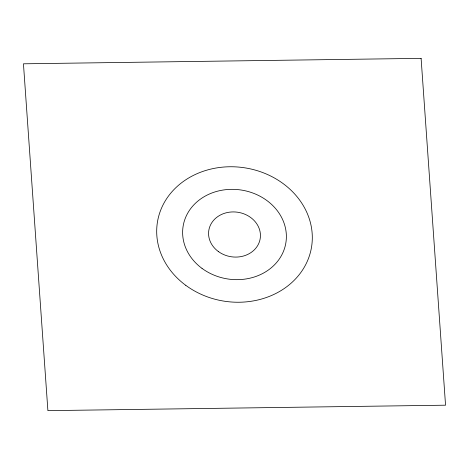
<?xml version="1.0" encoding="UTF-8"?>
<svg xmlns="http://www.w3.org/2000/svg" width="469" height="469" viewBox="0 0 469 469"><rect width="100%" height="100%" fill="white"/><g stroke="black" fill="none" stroke-linecap="round" stroke-linejoin="round"><path stroke-width="0.7" d="M421.103 58.355L23.45 63.807L47.897 410.645L445.55 405.193L421.103 58.355M202.028 268.397A52.041 44.977 9.1 0 0 285.773 243.405A52.041 44.977 9.1 0 0 215.705 191.698A52.041 44.977 9.1 0 0 202.028 268.397M218.261 251.448A26.018 22.489 9.1 0 0 260.137 238.956A26.018 22.489 9.1 0 0 225.102 213.102A26.018 22.489 9.1 0 0 218.261 251.448M185.788 285.34A78.059 67.466 9.1 0 0 311.404 247.861A78.059 67.466 9.1 0 0 206.301 170.3A78.059 67.466 9.1 0 0 185.788 285.34"/></g></svg>
